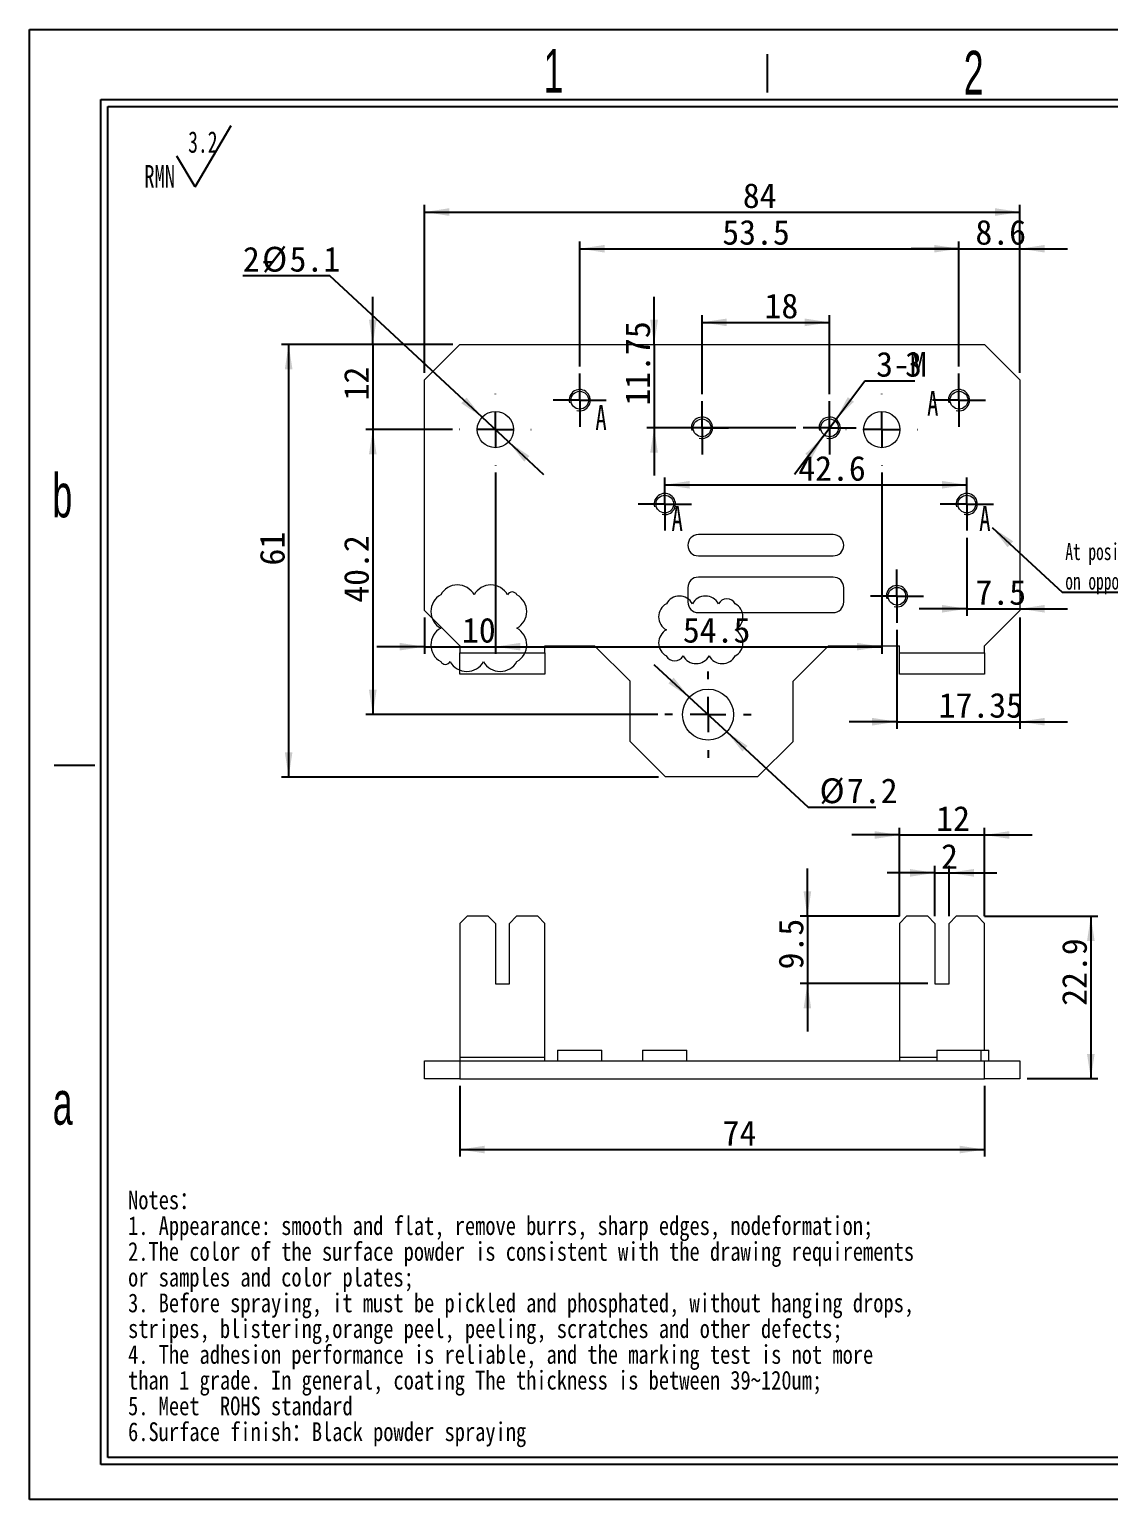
# Model space of a CAD drawing. Header units: millimetres. Extents: x 2 to 295, y 1 to 209.
# Drawn here: x 1.6 to 153.8, y 1.3 to 208.7 of the extents above; entities that cross this region are included whole.
import ezdxf

# ---------------------------------------------------------------- set-up
doc = ezdxf.new("R2010")
doc.units = ezdxf.units.MM
doc.layers.add('SLD-0', color=179, linetype='Continuous')
doc.styles.add('SLDTEXTSTYLE0', font='SIMSUN.TTC', dxfattribs={"width": 0.67})
doc.styles.add('SLDTEXTSTYLE1', font='SIMSUN.TTC', dxfattribs={"width": 0.8})
doc.styles.add('SLDTEXTSTYLE15', font='SIMSUN.TTC')
doc.styles.add('SLDTEXTSTYLE16', font='SIMSUN.TTC', dxfattribs={"width": 0.67})
doc.styles.add('SLDTEXTSTYLE17', font='SIMSUN.TTC', dxfattribs={"width": 0.67, "bigfont": 'bigfont'})
doc.styles.add('SLDTEXTSTYLE4', font='SIMSUN.TTC', dxfattribs={"width": 0.8, "bigfont": 'bigfont'})
doc.styles.add('SLDTEXTSTYLE7', font='GOTHIC.TTF', dxfattribs={"width": 0.61171})
doc.styles.get("Standard").update_dxf_attribs({"font": 'SIMSUN.TTC'})
doc.dimstyles.new('SLDDIMSTYLE0', dxfattribs={"dimtxt": 3.5, "dimasz": 3.5, "dimexe": 0, "dimexo": 0.0625, "dimgap": 0.875, "dimtad": 2, "dimrnd": 1e-09, "dimzin": 12, "dimdsep": 46, "dimtxsty": 'SLDTEXTSTYLE0', "dimsah": 1, "dimcen": 0.09, "dimadec": 0, "dimazin": 3, "dimtfac": 1, "dimtofl": 0, "dimtmove": 0, "dimatfit": 3, "dimfxl": 0, "dimfrac": 2, "dimtolj": 1, "dimtzin": 12, "dimarcsym": 0})
doc.dimstyles.new('SLDDIMSTYLE1', dxfattribs={"dimtxt": 3.5, "dimasz": 3.5, "dimexe": 0, "dimexo": 0.0625, "dimgap": 0.875, "dimtad": 0, "dimtih": 1, "dimtoh": 1, "dimrnd": 1e-09, "dimzin": 12, "dimdsep": 46, "dimtxsty": 'SLDTEXTSTYLE0', "dimsah": 1, "dimcen": 0, "dimadec": 0, "dimazin": 3, "dimtfac": 1, "dimtmove": 0, "dimatfit": 3, "dimfxl": 0, "dimfrac": 2, "dimtolj": 1, "dimtzin": 12, "dimarcsym": 0})
doc.dimstyles.new('SLDDIMSTYLE2', dxfattribs={"dimtxt": 3.5, "dimasz": 3.5, "dimexe": 0, "dimexo": 0.0625, "dimgap": 0.875, "dimtad": 2, "dimrnd": 1e-09, "dimzin": 12, "dimdsep": 46, "dimtxsty": 'SLDTEXTSTYLE0', "dimsah": 1, "dimcen": 0.09, "dimadec": 0, "dimazin": 3, "dimtfac": 1, "dimtmove": 0, "dimatfit": 0, "dimfxl": 0, "dimfrac": 2, "dimtolj": 1, "dimtzin": 12, "dimarcsym": 0})
doc.dimstyles.new('SLDDIMSTYLE3', dxfattribs={"dimtxt": 3.5, "dimasz": 3.5, "dimexe": 0, "dimexo": 0.0625, "dimgap": 0.875, "dimtad": 0, "dimtih": 1, "dimtoh": 1, "dimrnd": 1e-09, "dimzin": 12, "dimdsep": 46, "dimtxsty": 'SLDTEXTSTYLE0', "dimsah": 1, "dimcen": 0, "dimadec": 0, "dimazin": 3, "dimtfac": 1, "dimtmove": 0, "dimatfit": 3, "dimfxl": 0, "dimfrac": 2, "dimtolj": 1, "dimtzin": 12, "dimarcsym": 0})
doc.dimstyles.new('SLDDIMSTYLE4', dxfattribs={"dimtxt": 0.18, "dimasz": 3.5, "dimexe": 0, "dimexo": 0.0625, "dimgap": 0, "dimtad": 0, "dimtih": 1, "dimtoh": 1, "dimdec": 0, "dimrnd": 1e-09, "dimzin": 0, "dimdsep": 46, "dimtxsty": 'Standard', "dimsah": 1, "dimcen": 0.09, "dimadec": 0, "dimazin": 0, "dimtfac": 3.5, "dimtdec": 0, "dimtofl": 0, "dimtmove": 0, "dimatfit": 3, "dimfxl": 0, "dimfrac": 2, "dimtolj": 1, "dimtzin": 0, "dimarcsym": 0})

# ---------------------------------------------------------------- blocks, each defined once
blk = doc.blocks.new('SW_NOTE_0')
at = {"layer": 'SLD-0', "color": 0}
for q in [(12.27, 9.26), (4.6, 4.92)]:
    blk.add_line((7.16, 0.59), q, dxfattribs=at)
at = {"layer": 'SLD-0', "color": 0, "attachment_point": 1, "style": 'SLDTEXTSTYLE0'}
for s, insert, char_height in [('3.2', (6.19, 8.45), 3.032), ('RMN', (0, 3.69), 3.175)]:
    blk.add_mtext(s, dxfattribs=dict(at, insert=insert, char_height=char_height))
blk = doc.blocks.new('SW_NOTE_1')
at = {"layer": 'SLD-0', "color": 0, "char_height": 2.6458, "attachment_point": 1}
for s, insert, style in [('Notes\\M+18146', (0, 3.08), 'SLDTEXTSTYLE4'), ('1. Appearance: smooth and flat, remove burrs, sharp edges, nodeformation;', (0, -0.55), 'SLDTEXTSTYLE1'), ('2.The color of the surface powder is consistent with the drawing requirements ', (0, -4.19), 'SLDTEXTSTYLE1'), ('or samples and color plates;', (0, -7.82), 'SLDTEXTSTYLE1'), ('3. Before spraying, it must be pickled and phosphated, without hanging drops, ', (0, -11.45), 'SLDTEXTSTYLE1'), ('stripes, blistering,orange peel, peeling, scratches and other defects;', (0, -15.08), 'SLDTEXTSTYLE1'), ('4. The adhesion performance is reliable, and the marking test is not more ', (0, -18.72), 'SLDTEXTSTYLE1'), ('than 1 grade. In general, coating The thickness is between 39~120um;', (0, -22.35), 'SLDTEXTSTYLE1'), ('5. Meet  ROHS standard', (0, -25.98), 'SLDTEXTSTYLE1'), ('6.Surface finish\\M+18146Black powder spraying', (0, -29.62), 'SLDTEXTSTYLE4')]:
    blk.add_mtext(s, dxfattribs=dict(at, insert=insert, style=style))
blk = doc.blocks.new('_D')
at = {"layer": 'SLD-0', "color": 5}
for p, q in [((57.32, 160.22), (57.32, 183.91)), ((57.32, 182.91), (141.32, 182.91)), ((141.32, 160.22), (141.32, 183.91))]:
    blk.add_line(p, q, dxfattribs=at)
for points in [[(57.32, 182.91), (60.82, 182.37), (60.82, 183.45)], [(141.32, 182.91), (137.82, 183.45), (137.82, 182.37)]]:
    blk.add_solid(points, dxfattribs=at)
at = {"layer": 'SLD-0', "color": 5, "insert": (102.23, 186.98), "char_height": 3.5, "attachment_point": 1, "style": 'SLDTEXTSTYLE15'}
blk.add_mtext('84', dxfattribs=at)
blk = doc.blocks.new('_D_1')
at = {"layer": 'SLD-0', "color": 5}
for p, q in [((61.32, 164.22), (37.16, 164.22)), ((38.16, 164.22), (38.16, 103.22)), ((90.32, 103.22), (37.16, 103.22))]:
    blk.add_line(p, q, dxfattribs=at)
for points in [[(38.16, 164.22), (37.62, 160.72), (38.7, 160.72)], [(38.16, 103.22), (38.7, 106.72), (37.62, 106.72)]]:
    blk.add_solid(points, dxfattribs=at)
at = {"layer": 'SLD-0', "color": 5, "insert": (34.09, 133.05), "char_height": 3.5, "attachment_point": 1, "rotation": 90, "style": 'SLDTEXTSTYLE15'}
blk.add_mtext('61', dxfattribs=at)
blk = doc.blocks.new('_D_2')
at = {"layer": 'SLD-0', "color": 5}
for p, q in [((43.96, 173.93), (31.7, 173.93)), ((65.45, 153.96), (43.96, 173.93)), ((69.19, 150.49), (65.45, 153.96)), ((69.19, 150.49), (74.12, 145.9))]:
    blk.add_line(p, q, dxfattribs=at)
for points in [[(65.45, 153.96), (63.26, 156.73), (62.52, 155.95)], [(69.19, 150.49), (71.39, 147.71), (72.12, 148.5)]]:
    blk.add_solid(points, dxfattribs=at)
at = {"layer": 'SLD-0', "color": 5, "char_height": 3.5, "attachment_point": 1, "style": 'SLDTEXTSTYLE15'}
for s, insert in [('2-', (31.7, 178.01)), ('%%c', (34.42, 178.01)), ('5.1', (38.29, 178.01))]:
    blk.add_mtext(s, dxfattribs=dict(at, insert=insert))
blk = doc.blocks.new('_D_3')
at = {"layer": 'SLD-0', "color": 5}
for p, q in [((94.68, 114.46), (89.73, 119.03)), ((94.68, 114.46), (99.97, 109.58)), ((99.97, 109.58), (111.46, 98.95)), ((111.46, 98.95), (121, 98.95))]:
    blk.add_line(p, q, dxfattribs=at)
for points in [[(94.68, 114.46), (92.47, 117.24), (91.74, 116.44)], [(99.97, 109.58), (102.17, 106.81), (102.9, 107.6)]]:
    blk.add_solid(points, dxfattribs=at)
at = {"layer": 'SLD-0', "color": 5, "char_height": 3.5, "attachment_point": 1, "style": 'SLDTEXTSTYLE15'}
for s, insert in [('%%c', (113.05, 103.03)), ('7.2', (116.92, 103.03))]:
    blk.add_mtext(s, dxfattribs=dict(at, insert=insert))
blk = doc.blocks.new('_D_4')
at = {"layer": 'SLD-0', "color": 5}
for p, q in [((67.32, 146.17), (67.32, 120.6)), ((121.82, 146.17), (121.82, 120.6)), ((67.32, 121.6), (121.82, 121.6))]:
    blk.add_line(p, q, dxfattribs=at)
for points in [[(67.32, 121.6), (70.82, 121.07), (70.82, 122.14)], [(121.82, 121.6), (118.32, 122.14), (118.32, 121.07)]]:
    blk.add_solid(points, dxfattribs=at)
at = {"layer": 'SLD-0', "color": 5, "insert": (93.77, 125.68), "char_height": 3.5, "attachment_point": 1, "style": 'SLDTEXTSTYLE15'}
blk.add_mtext('54.5', dxfattribs=at)
blk = doc.blocks.new('_D_5')
at = {"layer": 'SLD-0', "color": 5}
for p, q in [((50.03, 164.22), (50.03, 170.95)), ((61.32, 164.22), (49.03, 164.22)), ((50.03, 164.22), (50.03, 152.22)), ((61.27, 152.22), (49.03, 152.22)), ((50.03, 152.22), (50.03, 145.49))]:
    blk.add_line(p, q, dxfattribs=at)
for points in [[(50.03, 164.22), (50.57, 167.72), (49.49, 167.72)], [(50.03, 152.22), (49.49, 148.72), (50.57, 148.72)]]:
    blk.add_solid(points, dxfattribs=at)
at = {"layer": 'SLD-0', "color": 5, "insert": (45.96, 156.34), "char_height": 3.5, "attachment_point": 1, "rotation": 90, "style": 'SLDTEXTSTYLE15'}
blk.add_mtext('12', dxfattribs=at)
blk = doc.blocks.new('_D_6')
at = {"layer": 'SLD-0', "color": 5}
for p, q in [((61.27, 152.22), (49.03, 152.22)), ((50.03, 152.22), (50.03, 112.02)), ((90.22, 112.02), (49.03, 112.02))]:
    blk.add_line(p, q, dxfattribs=at)
for points in [[(50.03, 152.22), (49.49, 148.72), (50.57, 148.72)], [(50.03, 112.02), (50.57, 115.52), (49.49, 115.52)]]:
    blk.add_solid(points, dxfattribs=at)
at = {"layer": 'SLD-0', "color": 5, "insert": (45.96, 127.8), "char_height": 3.5, "attachment_point": 1, "rotation": 90, "style": 'SLDTEXTSTYLE15'}
blk.add_mtext('40.2', dxfattribs=at)
blk = doc.blocks.new('_D_7')
at = {"layer": 'SLD-0', "color": 5}
for p, q in [((79.22, 161.12), (79.22, 178.74)), ((132.72, 161.12), (132.72, 178.74)), ((79.22, 177.74), (132.72, 177.74))]:
    blk.add_line(p, q, dxfattribs=at)
for points in [[(79.22, 177.74), (82.72, 177.2), (82.72, 178.27)], [(132.72, 177.74), (129.22, 178.27), (129.22, 177.2)]]:
    blk.add_solid(points, dxfattribs=at)
at = {"layer": 'SLD-0', "color": 5, "insert": (99.33, 181.81), "char_height": 3.5, "attachment_point": 1, "style": 'SLDTEXTSTYLE15'}
blk.add_mtext('53.5', dxfattribs=at)
blk = doc.blocks.new('_D_8')
at = {"layer": 'SLD-0', "color": 5}
for p, q in [((132.72, 161.12), (132.72, 178.74)), ((141.32, 160.22), (141.32, 178.74)), ((132.72, 177.74), (125.99, 177.74)), ((132.72, 177.74), (141.32, 177.74)), ((141.32, 177.74), (148.05, 177.74))]:
    blk.add_line(p, q, dxfattribs=at)
for points in [[(132.72, 177.74), (129.22, 178.27), (129.22, 177.2)], [(141.32, 177.74), (144.82, 177.2), (144.82, 178.27)]]:
    blk.add_solid(points, dxfattribs=at)
at = {"layer": 'SLD-0', "color": 5, "insert": (135.04, 181.81), "char_height": 3.5, "attachment_point": 1, "style": 'SLDTEXTSTYLE15'}
blk.add_mtext('8.6', dxfattribs=at)
blk = doc.blocks.new('_D_9')
at = {"layer": 'SLD-0', "color": 5}
for p, q in [((133.82, 136.97), (133.82, 125.95)), ((133.82, 126.95), (127.09, 126.95)), ((133.82, 126.95), (141.32, 126.95)), ((141.32, 126.95), (148.05, 126.95))]:
    blk.add_line(p, q, dxfattribs=at)
for points in [[(133.82, 126.95), (130.32, 127.49), (130.32, 126.41)], [(141.32, 126.95), (144.82, 126.41), (144.82, 127.49)]]:
    blk.add_solid(points, dxfattribs=at)
at = {"layer": 'SLD-0', "color": 5, "insert": (135.04, 131.02), "char_height": 3.5, "attachment_point": 1, "style": 'SLDTEXTSTYLE15'}
blk.add_mtext('7.5', dxfattribs=at)
blk = doc.blocks.new('_D_10')
at = {"layer": 'SLD-0', "color": 5}
blk.add_line((91.22, 144.44), (133.82, 144.44), dxfattribs=at)
for points in [[(91.22, 144.44), (94.72, 143.9), (94.72, 144.98)], [(133.82, 144.44), (130.32, 144.98), (130.32, 143.9)]]:
    blk.add_solid(points, dxfattribs=at)
at = {"layer": 'SLD-0', "color": 5, "insert": (110.05, 148.51), "char_height": 3.5, "attachment_point": 1, "style": 'SLDTEXTSTYLE15'}
blk.add_mtext('42.6', dxfattribs=at)
blk = doc.blocks.new('_D_11')
at = {"layer": 'SLD-0', "color": 5}
for p, q in [((96.47, 157.22), (96.47, 168.35)), ((114.47, 157.22), (114.47, 168.35)), ((96.47, 167.35), (114.47, 167.35))]:
    blk.add_line(p, q, dxfattribs=at)
for points in [[(96.47, 167.35), (99.97, 166.81), (99.97, 167.89)], [(114.47, 167.35), (110.97, 167.89), (110.97, 166.81)]]:
    blk.add_solid(points, dxfattribs=at)
at = {"layer": 'SLD-0', "color": 5, "insert": (105.29, 171.42), "char_height": 3.5, "attachment_point": 1, "style": 'SLDTEXTSTYLE15'}
blk.add_mtext('18', dxfattribs=at)
blk = doc.blocks.new('_D_12')
at = {"layer": 'SLD-0', "color": 5}
for p, q in [((89.71, 164.22), (89.71, 170.95)), ((89.71, 164.22), (89.71, 152.47)), ((109.72, 152.47), (88.71, 152.47)), ((89.71, 152.47), (89.71, 145.74))]:
    blk.add_line(p, q, dxfattribs=at)
for points in [[(89.71, 164.22), (90.25, 167.72), (89.17, 167.72)], [(89.71, 152.47), (89.17, 148.97), (90.25, 148.97)]]:
    blk.add_solid(points, dxfattribs=at)
at = {"layer": 'SLD-0', "color": 5, "insert": (85.64, 155.6), "char_height": 3.5, "attachment_point": 1, "rotation": 90, "style": 'SLDTEXTSTYLE15'}
blk.add_mtext('11.75', dxfattribs=at)
blk = doc.blocks.new('_D_13')
at = {"layer": 'SLD-0', "color": 5}
for p, q in [((67.32, 146.17), (67.32, 120.6)), ((57.32, 125.72), (57.32, 120.6)), ((57.32, 121.6), (50.59, 121.6)), ((57.32, 121.6), (67.32, 121.6)), ((67.32, 121.6), (74.05, 121.6))]:
    blk.add_line(p, q, dxfattribs=at)
for points in [[(57.32, 121.6), (53.82, 122.14), (53.82, 121.07)], [(67.32, 121.6), (70.82, 121.07), (70.82, 122.14)]]:
    blk.add_solid(points, dxfattribs=at)
at = {"layer": 'SLD-0', "color": 5, "insert": (62.61, 125.68), "char_height": 3.5, "attachment_point": 1, "style": 'SLDTEXTSTYLE15'}
blk.add_mtext('10', dxfattribs=at)
blk = doc.blocks.new('_D_14')
at = {"layer": 'SLD-0', "color": 1}
for p, q in [((115.37, 153.67), (119.44, 159.12)), ((119.44, 159.12), (126.47, 159.12)), ((113.57, 151.27), (115.37, 153.67)), ((113.57, 151.27), (109.54, 145.88))]:
    blk.add_line(p, q, dxfattribs=at)
for points in [[(115.37, 153.67), (117.9, 156.15), (117.03, 156.8)], [(113.57, 151.27), (111.05, 148.79), (111.91, 148.14)]]:
    blk.add_solid(points, dxfattribs=at)
at = {"layer": 'SLD-0', "color": 1, "char_height": 3.5, "attachment_point": 1, "style": 'SLDTEXTSTYLE15'}
for s, insert in [('3-M', (121.03, 163.19)), ('3', (125.11, 163.19))]:
    blk.add_mtext(s, dxfattribs=dict(at, insert=insert))
blk = doc.blocks.new('_D_15')
at = {"layer": 'SLD-0', "color": 5}
for p, q in [((141.32, 125.72), (141.32, 110.02)), ((123.97, 123.97), (123.97, 110.02)), ((123.97, 111.02), (117.24, 111.02)), ((123.97, 111.02), (141.32, 111.02)), ((141.32, 111.02), (148.05, 111.02))]:
    blk.add_line(p, q, dxfattribs=at)
for points in [[(123.97, 111.02), (120.47, 111.56), (120.47, 110.48)], [(141.32, 111.02), (144.82, 110.48), (144.82, 111.56)]]:
    blk.add_solid(points, dxfattribs=at)
at = {"layer": 'SLD-0', "color": 5, "insert": (129.85, 115.09), "char_height": 3.5, "attachment_point": 1, "style": 'SLDTEXTSTYLE15'}
blk.add_mtext('17.35', dxfattribs=at)
blk = doc.blocks.new('SW_NOTE_3')
at = {"layer": 'SLD-0', "color": 0}
blk.add_line((36.01, 0), (0, 0), dxfattribs=at)
at = {"layer": 'SLD-0', "color": 0, "char_height": 2.3813, "attachment_point": 1}
for s, insert, style in [('At position A,press M3 rivet nuts ', (0.4, 6.98), 'SLDTEXTSTYLE16'), ('on opposite side\\M+181434 in total', (0.4, 2.81), 'SLDTEXTSTYLE17')]:
    blk.add_mtext(s, dxfattribs=dict(at, insert=insert, style=style))
blk = doc.blocks.new('SW_CENTERMARKSYMBOL_0')
at = {"layer": 'SLD-0', "color": 0}
for p, q in [((0, 5), (0, 5.05)), ((0, 0), (0, 2.5)), ((-5, 0), (-5.05, 0)), ((0, 0), (-2.5, 0)), ((0, 0), (0, -2.5)), ((0, 0), (2.5, 0)), ((5, 0), (5.05, 0)), ((0, -5), (0, -5.05))]:
    blk.add_line(p, q, dxfattribs=at)
blk = doc.blocks.new('SW_CENTERMARKSYMBOL_1')
at = {"layer": 'SLD-0', "color": 0}
for p, q in [((0, 5), (0, 6.1)), ((0, 0), (0, 2.5)), ((-5, 0), (-6.1, 0)), ((0, 0), (-2.5, 0)), ((0, 0), (0, -2.5)), ((0, 0), (2.5, 0)), ((5, 0), (6.1, 0)), ((0, -5), (0, -6.1))]:
    blk.add_line(p, q, dxfattribs=at)
blk = doc.blocks.new('SW_CENTERMARKSYMBOL_2')
at = {"layer": 'SLD-0', "color": 0}
for p, q in [((0, 5), (0, 5.05)), ((0, 0), (0, 2.5)), ((-5, 0), (-5.05, 0)), ((0, 0), (-2.5, 0)), ((0, 0), (0, -2.5)), ((0, 0), (2.5, 0)), ((5, 0), (5.05, 0)), ((0, -5), (0, -5.05))]:
    blk.add_line(p, q, dxfattribs=at)
blk = doc.blocks.new('SW_CENTERMARKSYMBOL_3')
at = {"layer": 'SLD-0', "color": 0}
for p, q in [((0, 2.5), (0, 3.75)), ((0, 0), (0, 2.5)), ((-2.5, 0), (-3.75, 0)), ((0, 0), (-2.5, 0)), ((0, 0), (0, -2.5)), ((0, 0), (2.5, 0)), ((2.5, 0), (3.75, 0)), ((0, -2.5), (0, -3.75))]:
    blk.add_line(p, q, dxfattribs=at)
blk = doc.blocks.new('SW_CENTERMARKSYMBOL_4')
at = {"layer": 'SLD-0', "color": 0}
for p, q in [((0, 2.5), (0, 3.75)), ((0, 0), (0, 2.5)), ((-2.5, 0), (-3.75, 0)), ((0, 0), (-2.5, 0)), ((0, 0), (0, -2.5)), ((0, 0), (2.5, 0)), ((2.5, 0), (3.75, 0)), ((0, -2.5), (0, -3.75))]:
    blk.add_line(p, q, dxfattribs=at)
blk = doc.blocks.new('SW_CENTERMARKSYMBOL_5')
at = {"layer": 'SLD-0', "color": 0}
for p, q in [((0, 2.5), (0, 3.75)), ((0, 0), (0, 2.5)), ((-2.5, 0), (-3.75, 0)), ((0, 0), (-2.5, 0)), ((0, 0), (0, -2.5)), ((0, 0), (2.5, 0)), ((2.5, 0), (3.75, 0)), ((0, -2.5), (0, -3.75))]:
    blk.add_line(p, q, dxfattribs=at)
blk = doc.blocks.new('SW_CENTERMARKSYMBOL_6')
at = {"layer": 'SLD-0', "color": 0}
for p, q in [((0, 2.5), (0, 3.75)), ((0, 0), (0, 2.5)), ((-2.5, 0), (-3.75, 0)), ((0, 0), (-2.5, 0)), ((0, 0), (0, -2.5)), ((0, 0), (2.5, 0)), ((2.5, 0), (3.75, 0)), ((0, -2.5), (0, -3.75))]:
    blk.add_line(p, q, dxfattribs=at)
blk = doc.blocks.new('SW_CENTERMARKSYMBOL_7')
at = {"layer": 'SLD-0', "color": 0}
for p, q in [((0, 5), (0, 5.05)), ((0, 0), (0, 2.5)), ((-5, 0), (-5.05, 0)), ((0, 0), (-2.5, 0)), ((0, 0), (0, -2.5)), ((0, 0), (2.5, 0)), ((5, 0), (5.05, 0)), ((0, -5), (0, -5.05))]:
    blk.add_line(p, q, dxfattribs=at)
blk = doc.blocks.new('SW_CENTERMARKSYMBOL_8')
at = {"layer": 'SLD-0', "color": 0}
for p, q in [((0, 5), (0, 6.1)), ((0, 0), (0, 2.5)), ((-5, 0), (-6.1, 0)), ((0, 0), (-2.5, 0)), ((0, 0), (0, -2.5)), ((0, 0), (2.5, 0)), ((5, 0), (6.1, 0)), ((0, -5), (0, -6.1))]:
    blk.add_line(p, q, dxfattribs=at)
blk = doc.blocks.new('SW_CENTERMARKSYMBOL_9')
at = {"layer": 'SLD-0', "color": 0}
for p, q in [((0, 5), (0, 5.05)), ((0, 0), (0, 2.5)), ((-5, 0), (-5.05, 0)), ((0, 0), (-2.5, 0)), ((0, 0), (0, -2.5)), ((0, 0), (2.5, 0)), ((5, 0), (5.05, 0)), ((0, -5), (0, -5.05))]:
    blk.add_line(p, q, dxfattribs=at)
blk = doc.blocks.new('SW_CENTERMARKSYMBOL_10')
at = {"layer": 'SLD-0', "color": 0}
for p, q in [((0, 2.5), (0, 3.75)), ((0, 0), (0, 2.5)), ((-2.5, 0), (-3.75, 0)), ((0, 0), (-2.5, 0)), ((0, 0), (0, -2.5)), ((0, 0), (2.5, 0)), ((2.5, 0), (3.75, 0)), ((0, -2.5), (0, -3.75))]:
    blk.add_line(p, q, dxfattribs=at)
blk = doc.blocks.new('SW_CENTERMARKSYMBOL_11')
at = {"layer": 'SLD-0', "color": 0}
for p, q in [((0, 2.5), (0, 3.75)), ((0, 0), (0, 2.5)), ((-2.5, 0), (-3.75, 0)), ((0, 0), (-2.5, 0)), ((0, 0), (0, -2.5)), ((0, 0), (2.5, 0)), ((2.5, 0), (3.75, 0)), ((0, -2.5), (0, -3.75))]:
    blk.add_line(p, q, dxfattribs=at)
blk = doc.blocks.new('SW_CENTERMARKSYMBOL_12')
at = {"layer": 'SLD-0', "color": 0}
for p, q in [((0, 2.5), (0, 3.75)), ((0, 0), (0, 2.5)), ((-2.5, 0), (-3.75, 0)), ((0, 0), (-2.5, 0)), ((0, 0), (0, -2.5)), ((0, 0), (2.5, 0)), ((2.5, 0), (3.75, 0)), ((0, -2.5), (0, -3.75))]:
    blk.add_line(p, q, dxfattribs=at)
blk = doc.blocks.new('SW_CENTERMARKSYMBOL_13')
at = {"layer": 'SLD-0', "color": 0}
for p, q in [((0, 2.5), (0, 3.75)), ((0, 0), (0, 2.5)), ((-2.5, 0), (-3.75, 0)), ((0, 0), (-2.5, 0)), ((0, 0), (0, -2.5)), ((0, 0), (2.5, 0)), ((2.5, 0), (3.75, 0)), ((0, -2.5), (0, -3.75))]:
    blk.add_line(p, q, dxfattribs=at)
blk = doc.blocks.new('SW_CENTERMARKSYMBOL_14')
at = {"layer": 'SLD-0', "color": 0}
for p, q in [((0, 2.5), (0, 3.75)), ((0, 0), (0, 2.5)), ((-2.5, 0), (-3.75, 0)), ((0, 0), (-2.5, 0)), ((0, 0), (0, -2.5)), ((0, 0), (2.5, 0)), ((2.5, 0), (3.75, 0)), ((0, -2.5), (0, -3.75))]:
    blk.add_line(p, q, dxfattribs=at)
blk = doc.blocks.new('SW_CENTERMARKSYMBOL_15')
at = {"layer": 'SLD-0', "color": 0}
for p, q in [((0, 2.5), (0, 3.75)), ((0, 0), (0, 2.5)), ((-2.5, 0), (-3.75, 0)), ((0, 0), (-2.5, 0)), ((0, 0), (0, -2.5)), ((0, 0), (2.5, 0)), ((2.5, 0), (3.75, 0)), ((0, -2.5), (0, -3.75))]:
    blk.add_line(p, q, dxfattribs=at)
blk = doc.blocks.new('SW_CENTERMARKSYMBOL_16')
at = {"layer": 'SLD-0', "color": 0}
for p, q in [((0, 2.5), (0, 3.75)), ((0, 0), (0, 2.5)), ((-2.5, 0), (-3.75, 0)), ((0, 0), (-2.5, 0)), ((0, 0), (0, -2.5)), ((0, 0), (2.5, 0)), ((2.5, 0), (3.75, 0)), ((0, -2.5), (0, -3.75))]:
    blk.add_line(p, q, dxfattribs=at)
blk = doc.blocks.new('SW_REVISION_CLOUD_0')
at = {"layer": 'SLD-0', "color": 0, "linetype": 'Continuous', "lineweight": 0}
for centre, radius, start, end in [((-3.02, 2.66), 2.1, 28.955, 151.045), ((0.66, 2.66), 2.1, 28.955, 151.045), ((3.68, 3.03), 1.35, 28.955, 151.045), ((-3.84, 1.84), 2.1, 118.955, 241.045), ((3.84, 1.84), 2.1, 298.955, 61.045), ((-3.84, -1.84), 2.1, 118.955, 241.045), ((3.84, -1.84), 2.1, 298.955, 61.045), ((-3.68, -3.03), 1.35, 208.955, 331.045), ((-0.66, -2.66), 2.1, 208.955, 331.045), ((3.02, -2.66), 2.1, 208.955, 331.045)]:
    blk.add_arc(centre, radius, start, end, dxfattribs=at)
blk = doc.blocks.new('SW_REVISION_CLOUD_1')
at = {"layer": 'SLD-0', "color": 0, "linetype": 'Continuous', "lineweight": 0}
for centre, radius, start, end in [((-4.07, 2.36), 2.69, 118.955, 241.045), ((-3.02, 3.41), 2.69, 28.955, 151.045), ((1.69, 3.41), 2.69, 28.955, 151.045), ((4.71, 4.35), 0.757, 28.955, 151.045), ((4.07, 2.36), 2.69, 298.955, 61.045), ((4.07, -2.36), 2.69, 298.955, 61.045), ((-4.07, -2.36), 2.69, 118.955, 241.045), ((-4.71, -4.35), 0.757, 208.955, 331.045), ((-1.69, -3.41), 2.69, 208.955, 331.045), ((3.02, -3.41), 2.69, 208.955, 331.045)]:
    blk.add_arc(centre, radius, start, end, dxfattribs=at)
blk = doc.blocks.new('_D_19')
at = {"layer": 'SLD-0', "color": 5}
for p, q in [((136.32, 83.57), (152.32, 83.57)), ((151.32, 83.57), (151.32, 60.67)), ((142.32, 60.67), (152.32, 60.67))]:
    blk.add_line(p, q, dxfattribs=at)
for points in [[(151.32, 83.57), (150.78, 80.07), (151.86, 80.07)], [(151.32, 60.67), (151.86, 64.17), (150.78, 64.17)]]:
    blk.add_solid(points, dxfattribs=at)
at = {"layer": 'SLD-0', "color": 5, "insert": (147.25, 70.94), "char_height": 3.5, "attachment_point": 1, "rotation": 90, "style": 'SLDTEXTSTYLE15'}
blk.add_mtext('22.9', dxfattribs=at)
blk = doc.blocks.new('_D_20')
at = {"layer": 'SLD-0', "color": 5}
for p, q in [((111.34, 83.57), (111.34, 90.3)), ((124.32, 83.57), (110.34, 83.57)), ((111.34, 83.57), (111.34, 74.07)), ((128.32, 74.07), (110.34, 74.07)), ((111.34, 74.07), (111.34, 67.34))]:
    blk.add_line(p, q, dxfattribs=at)
for points in [[(111.34, 83.57), (111.87, 87.07), (110.8, 87.07)], [(111.34, 74.07), (110.8, 70.57), (111.87, 70.57)]]:
    blk.add_solid(points, dxfattribs=at)
at = {"layer": 'SLD-0', "color": 5, "insert": (107.26, 76.08), "char_height": 3.5, "attachment_point": 1, "rotation": 90, "style": 'SLDTEXTSTYLE15'}
blk.add_mtext('9.5', dxfattribs=at)
blk = doc.blocks.new('_D_21')
at = {"layer": 'SLD-0', "color": 5}
for p, q in [((129.32, 89.7), (122.59, 89.7)), ((129.32, 83.57), (129.32, 90.7)), ((129.32, 89.7), (131.32, 89.7)), ((131.32, 83.57), (131.32, 90.7)), ((131.32, 89.7), (138.05, 89.7))]:
    blk.add_line(p, q, dxfattribs=at)
for points in [[(129.32, 89.7), (125.82, 90.24), (125.82, 89.16)], [(131.32, 89.7), (134.82, 89.16), (134.82, 90.24)]]:
    blk.add_solid(points, dxfattribs=at)
at = {"layer": 'SLD-0', "color": 5, "insert": (130.19, 93.77), "char_height": 3.5, "attachment_point": 1, "style": 'SLDTEXTSTYLE15'}
blk.add_mtext('2', dxfattribs=at)
blk = doc.blocks.new('_D_22')
at = {"layer": 'SLD-0', "color": 5}
for p, q in [((124.32, 83.57), (124.32, 96.04)), ((136.32, 83.57), (136.32, 96.04)), ((124.32, 95.04), (117.59, 95.04)), ((124.32, 95.04), (136.32, 95.04)), ((136.32, 95.04), (143.05, 95.04))]:
    blk.add_line(p, q, dxfattribs=at)
for points in [[(124.32, 95.04), (120.82, 95.58), (120.82, 94.5)], [(136.32, 95.04), (139.82, 94.5), (139.82, 95.58)]]:
    blk.add_solid(points, dxfattribs=at)
at = {"layer": 'SLD-0', "color": 5, "insert": (129.51, 99.12), "char_height": 3.5, "attachment_point": 1, "style": 'SLDTEXTSTYLE15'}
blk.add_mtext('12', dxfattribs=at)
blk = doc.blocks.new('_D_23')
at = {"layer": 'SLD-0', "color": 5}
for p, q in [((62.32, 59.67), (62.32, 49.67)), ((136.32, 59.67), (136.32, 49.67)), ((62.32, 50.67), (136.32, 50.67))]:
    blk.add_line(p, q, dxfattribs=at)
for points in [[(62.32, 50.67), (65.82, 50.13), (65.82, 51.21)], [(136.32, 50.67), (132.82, 51.21), (132.82, 50.13)]]:
    blk.add_solid(points, dxfattribs=at)
at = {"layer": 'SLD-0', "color": 5, "insert": (99.38, 54.74), "char_height": 3.5, "attachment_point": 1, "style": 'SLDTEXTSTYLE15'}
blk.add_mtext('74', dxfattribs=at)

msp = doc.modelspace()

# ---------------------------------------------------------------- linework, layer by layer
at = {"color": 7, "linetype": 'Continuous', "lineweight": 15}
for p, q in [((62.321, 164.222), (57.321, 159.222)), ((62.321, 164.222), (136.321, 164.222)), ((141.321, 159.222), (136.321, 164.222)), ((57.321, 126.722), (57.321, 159.222)), ((141.321, 159.222), (141.321, 126.722)), ((114.971, 137.415), (95.971, 137.415)), ((95.971, 134.415), (114.971, 134.415)), ((114.971, 131.415), (95.971, 131.415)), ((94.471, 129.915), (94.471, 127.915)), ((116.471, 127.915), (116.471, 129.915)), ((57.321, 126.722), (62.321, 121.722)), ((136.321, 121.722), (141.321, 126.722)), ((95.971, 126.415), (114.971, 126.415)), ((62.321, 121.722), (62.321, 120.722)), ((62.321, 120.722), (74.321, 120.722)), ((62.321, 117.722), (62.321, 120.722)), ((74.321, 121.722), (81.321, 121.722)), ((74.321, 120.722), (74.321, 121.722)), ((74.321, 120.722), (74.321, 117.722)), ((81.321, 121.722), (86.321, 116.722)), ((109.321, 116.722), (114.321, 121.722)), ((114.321, 121.722), (124.321, 121.722)), ((124.321, 120.722), (124.321, 121.722)), ((124.321, 120.722), (136.321, 120.722)), ((124.321, 117.722), (124.321, 120.722)), ((136.321, 120.722), (136.321, 121.722)), ((136.321, 120.722), (136.321, 117.722)), ((74.321, 117.722), (62.321, 117.722)), ((86.321, 108.222), (86.321, 116.722)), ((109.321, 108.222), (109.321, 116.722)), ((136.321, 117.722), (124.321, 117.722)), ((91.321, 103.222), (86.321, 108.222)), ((109.321, 108.222), (104.321, 103.222)), ((104.321, 103.222), (91.321, 103.222)), ((63.321, 83.568), (62.321, 82.568)), ((66.321, 83.568), (63.321, 83.568)), ((67.321, 82.568), (66.321, 83.568)), ((70.321, 83.568), (69.321, 82.568)), ((73.321, 83.568), (70.321, 83.568)), ((74.321, 82.568), (73.321, 83.568)), ((125.321, 83.568), (124.321, 82.568)), ((128.321, 83.568), (125.321, 83.568)), ((129.321, 82.568), (128.321, 83.568)), ((132.321, 83.568), (131.321, 82.568)), ((135.321, 83.568), (132.321, 83.568)), ((136.321, 82.568), (135.321, 83.568)), ((62.321, 82.568), (62.321, 63.668)), ((67.321, 82.568), (67.321, 74.068)), ((69.321, 74.068), (69.321, 82.568)), ((74.321, 63.668), (74.321, 82.568)), ((124.321, 82.568), (124.321, 63.668)), ((129.321, 82.568), (129.321, 74.068)), ((131.321, 74.068), (131.321, 82.568)), ((136.321, 64.668), (136.321, 82.568)), ((67.321, 74.068), (69.321, 74.068)), ((129.321, 74.068), (131.321, 74.068)), ((76.096, 64.668), (76.096, 63.168)), ((76.096, 64.668), (82.346, 64.668)), ((82.346, 63.168), (82.346, 64.668)), ((88.096, 64.668), (88.096, 63.168)), ((88.096, 64.668), (94.346, 64.668)), ((94.346, 63.168), (94.346, 64.668)), ((129.596, 64.668), (129.596, 63.168)), ((129.596, 64.668), (135.846, 64.668)), ((135.846, 63.168), (135.846, 64.668)), ((135.846, 64.668), (136.946, 64.668)), ((136.946, 63.168), (136.946, 64.668)), ((57.321, 60.668), (57.321, 63.168)), ((57.321, 63.168), (62.321, 63.168)), ((62.321, 63.668), (62.321, 63.168)), ((74.321, 63.668), (62.321, 63.668)), ((62.321, 63.168), (62.321, 60.668)), ((62.321, 63.168), (136.321, 63.168)), ((74.321, 63.168), (74.321, 63.668)), ((129.596, 63.668), (124.321, 63.668)), ((124.321, 63.668), (124.321, 63.168)), ((136.321, 60.668), (136.321, 63.168)), ((136.321, 63.168), (141.321, 63.168)), ((141.321, 63.168), (141.321, 60.668)), ((62.321, 60.668), (57.321, 60.668)), ((62.321, 60.668), (136.321, 60.668)), ((141.321, 60.668), (136.321, 60.668))]:
    msp.add_line(p, q, dxfattribs=at)
for centre, radius in [((79.221, 156.372), 1.25), ((132.721, 156.372), 1.25), ((67.321, 152.222), 2.55), ((96.471, 152.472), 1.25), ((114.471, 152.472), 1.25), ((121.821, 152.222), 2.55), ((91.221, 141.722), 1.25), ((133.821, 141.722), 1.25), ((123.971, 128.722), 1.25), ((97.321, 112.022), 3.6)]:
    msp.add_circle(centre, radius, dxfattribs=at)
at = {"color": 7, "linetype": 'Continuous', "lineweight": 0}
for centre in [(79.221, 156.372), (132.721, 156.372), (96.471, 152.472), (114.471, 152.472), (91.221, 141.722), (133.821, 141.722), (123.971, 128.722)]:
    msp.add_arc(centre, 1.5, 255, 195, dxfattribs=at)
at = {"color": 7, "linetype": 'Continuous', "lineweight": 15}
for centre, start, end in [((95.971, 135.915), 90, 270), ((114.971, 135.915), 270, 90), ((95.971, 129.915), 90, 180), ((114.971, 129.915), 0, 90), ((95.971, 127.915), 180, 270), ((114.971, 127.915), 270, 0)]:
    msp.add_arc(centre, 1.5, start, end, dxfattribs=at)
at = {"layer": 'SLD-0'}
for p, q in [((1.591, 208.674), (295.107, 208.674)), ((1.591, 1.294), (1.591, 208.674)), ((12.675, 7.219), (12.675, 197.811)), ((12.675, 197.811), (289.181, 197.811)), ((289.181, 7.219), (12.675, 7.219)), ((295.107, 1.294), (1.591, 1.294))]:
    msp.add_line(p, q, dxfattribs=at)
at = {"layer": 'SLD-0', "color": 6, "linetype": 'Continuous'}
for p, q in [((105.701, 199.786), (105.701, 205.169)), ((11.687, 6.231), (11.687, 198.799)), ((11.687, 198.799), (290.169, 198.799)), ((10.805, 104.853), (5.068, 104.853)), ((290.169, 6.231), (11.687, 6.231))]:
    msp.add_line(p, q, dxfattribs=at)

# ---------------------------------------------------------------- block references
at = {"layer": 'SLD-0'}
msp.add_blockref('SW_NOTE_0', (17.795, 185.858), dxfattribs=at)
at = {"layer": 'SLD-0', "color": 1}
for name, p in [('SW_CENTERMARKSYMBOL_6', (79.221, 156.372)), ('SW_CENTERMARKSYMBOL_5', (132.721, 156.372)), ('SW_CENTERMARKSYMBOL_0', (67.321, 152.222)), ('SW_CENTERMARKSYMBOL_14', (96.471, 152.472)), ('SW_CENTERMARKSYMBOL_15', (114.471, 152.472)), ('SW_CENTERMARKSYMBOL_2', (121.821, 152.222)), ('SW_CENTERMARKSYMBOL_4', (91.221, 141.722)), ('SW_CENTERMARKSYMBOL_3', (133.821, 141.722)), ('SW_CENTERMARKSYMBOL_16', (123.971, 128.722)), ('SW_CENTERMARKSYMBOL_1', (97.321, 112.022))]:
    msp.add_blockref(name, p, dxfattribs=at)
at = {"layer": 'SLD-0', "color": 5}
for name, p in [('SW_CENTERMARKSYMBOL_13', (79.221, 156.372)), ('SW_CENTERMARKSYMBOL_12', (132.721, 156.372)), ('SW_CENTERMARKSYMBOL_7', (67.321, 152.222)), ('SW_CENTERMARKSYMBOL_9', (121.821, 152.222)), ('SW_CENTERMARKSYMBOL_11', (91.221, 141.722)), ('SW_CENTERMARKSYMBOL_10', (133.821, 141.722)), ('SW_NOTE_3', (147.318, 129.226)), ('SW_CENTERMARKSYMBOL_8', (97.321, 112.022)), ('SW_NOTE_1', (15.51, 41.813))]:
    msp.add_blockref(name, p, dxfattribs=at)
at = {"layer": 'SLD-0', "color": 1, "linetype": 'Continuous', "lineweight": 0}
for name, p in [('SW_REVISION_CLOUD_1', (64.984, 124.211)), ('SW_REVISION_CLOUD_0', (96.296, 123.973))]:
    msp.add_blockref(name, p, dxfattribs=at)

# ---------------------------------------------------------------- texts
at = {"layer": 'SLD-0', "char_height": 6.172, "attachment_point": 1, "style": 'SLDTEXTSTYLE7'}
for s, insert in [('1', (74.111, 205.899)), ('2', (133.388, 205.655)), ('b', (4.835, 146.019)), ('a', (4.88, 60.351))]:
    msp.add_mtext(s, dxfattribs=dict(at, insert=insert))
at = {"layer": 'SLD-0', "color": 5, "char_height": 3.5, "attachment_point": 1, "style": 'SLDTEXTSTYLE0'}
for insert in [(128.225, 157.669), (81.43, 155.672), (92.175, 141.441), (135.578, 141.441)]:
    msp.add_mtext('A', dxfattribs=dict(at, insert=insert))

# ---------------------------------------------------------------- dimensions: what is measured, and where the dimension line sits
at = {"layer": 'SLD-0', "color": 5}
for base, p1, p2, dimstyle, picture, middle in [((141.321, 182.91), (57.321, 159.222), (141.321, 159.222), 'SLDDIMSTYLE0', '_D', (103.588, 182.91)), ((132.721, 177.735), (79.221, 160.122), (132.721, 160.122), 'SLDDIMSTYLE0', '_D_7', (102.053, 177.735)), ((141.321, 177.735), (132.721, 160.122), (141.321, 159.222), 'SLDDIMSTYLE2', '_D_8', (137.082, 177.735)), ((114.471, 167.348), (96.471, 156.222), (114.471, 156.222), 'SLDDIMSTYLE2', '_D_11', (106.649, 167.348)), ((133.821, 144.439), (91.221, 145.472), (133.821, 145.472), 'SLDDIMSTYLE0', '_D_10', (112.769, 144.439)), ((67.321, 121.604), (57.321, 126.722), (67.321, 147.172), 'SLDDIMSTYLE2', '_D_13', (63.969, 121.604)), ((121.821, 121.604), (67.321, 147.172), (121.821, 147.172), 'SLDDIMSTYLE0', '_D_4', (96.495, 121.604)), ((141.321, 126.948), (133.821, 137.972), (141.321, 126.722), 'SLDDIMSTYLE2', '_D_9', (137.082, 126.948)), ((141.321, 111.02), (123.971, 124.972), (141.321, 126.722), 'SLDDIMSTYLE2', '_D_15', (133.255, 111.02)), ((136.321, 95.043), (124.321, 82.568), (136.321, 82.568), 'SLDDIMSTYLE2', '_D_22', (130.87, 95.043)), ((131.321, 89.701), (129.321, 82.568), (131.321, 82.568), 'SLDDIMSTYLE2', '_D_21', (130.87, 89.701)), ((136.321, 50.668), (62.321, 60.668), (136.321, 60.668), 'SLDDIMSTYLE0', '_D_23', (100.744, 50.668))]:
    dim = msp.add_linear_dim(base=base, p1=p1, p2=p2, dimstyle=dimstyle, dxfattribs=at)
    dim.commit()
    dim.dimension.update_dxf_attribs({"geometry": picture, "text_midpoint": middle, "dimtype": 160})
dim = msp.add_diameter_dim_2p(p1=(65.453, 153.958), p2=(69.189, 150.485), text='2-<>', dimstyle='SLDDIMSTYLE1', dxfattribs=at)
dim.commit()
dim.dimension.update_dxf_attribs({"geometry": '_D_2', "text_midpoint": (37.035, 176.472), "dimtype": 163})
for base, p1, p2, dimstyle, picture, middle in [((50.028, 152.222), (62.321, 164.222), (62.271, 152.222), 'SLDDIMSTYLE2', '_D_5', (50.028, 157.698)), ((89.709, 152.472), (62.321, 164.222), (110.721, 152.472), 'SLDDIMSTYLE2', '_D_12', (89.709, 159.006)), ((38.159, 103.222), (62.321, 164.222), (91.321, 103.222), 'SLDDIMSTYLE0', '_D_1', (38.159, 134.415)), ((50.028, 112.022), (62.271, 152.222), (91.221, 112.022), 'SLDDIMSTYLE0', '_D_6', (50.028, 130.521)), ((111.335, 74.068), (125.321, 83.568), (129.321, 74.068), 'SLDDIMSTYLE2', '_D_20', (111.335, 78.123)), ((151.321, 60.668), (135.321, 83.568), (141.321, 60.668), 'SLDDIMSTYLE0', '_D_19', (151.321, 73.666))]:
    dim = msp.add_linear_dim(base=base, p1=p1, p2=p2, angle=90, dimstyle=dimstyle, dxfattribs=at)
    dim.commit()
    dim.dimension.update_dxf_attribs({"geometry": picture, "text_midpoint": middle, "dimtype": 160})
at = {"layer": 'SLD-0', "color": 1}
dim = msp.add_diameter_dim_2p(p1=(115.369, 153.673), p2=(113.573, 151.27), text='3-M<>', dimstyle='SLDDIMSTYLE3', override={"dimpost": '<>'}, dxfattribs=at)
dim.commit()
dim.dimension.update_dxf_attribs({"geometry": '_D_14', "text_midpoint": (123.751, 161.158), "dimtype": 163})
at = {"layer": 'SLD-0', "color": 5}
dim = msp.add_diameter_dim_2p(p1=(99.965, 109.578), p2=(94.677, 114.465), dimstyle='SLDDIMSTYLE1', dxfattribs=at)
dim.commit()
dim.dimension.update_dxf_attribs({"geometry": '_D_3', "text_midpoint": (117.028, 101.49), "dimtype": 163})

# ---------------------------------------------------------------- leaders
msp.add_leader([(137.405, 138.424), (147.318, 129.226)], dimstyle='SLDDIMSTYLE4', dxfattribs=at)

doc.saveas('drawing.dxf')
